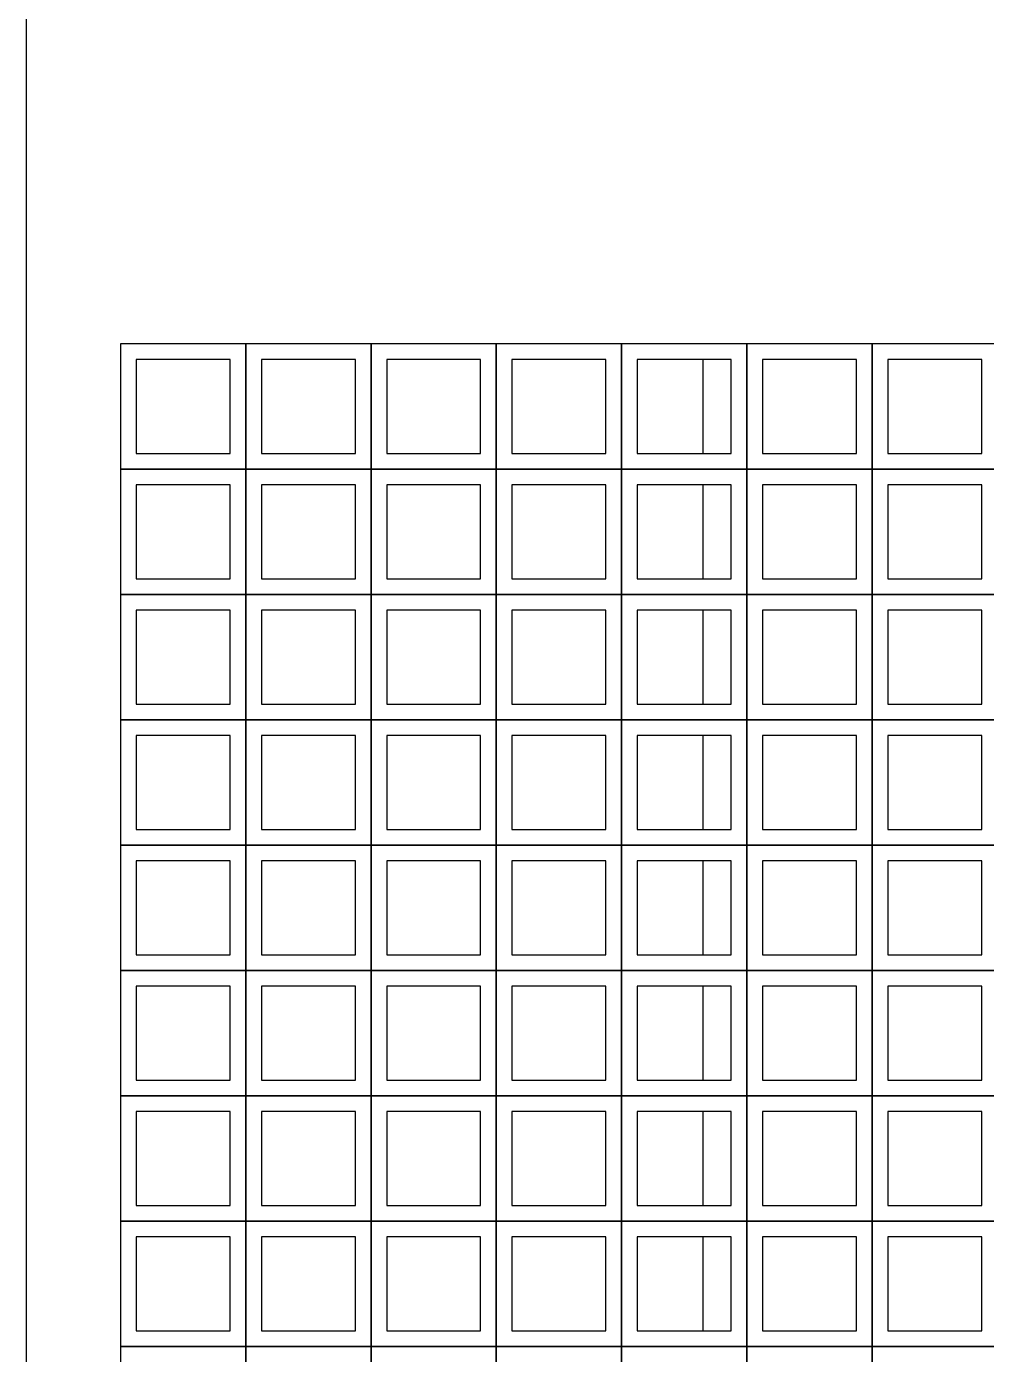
# Model space of a CAD drawing. Header units: millimetres. Extents: x -4228 to 27092, y -6721 to 984.
# Drawn here: x 5497.4 to 5650.7, y -6510.7 to -6298.8 of the extents above; entities that cross this region are included whole.
import ezdxf

# ---------------------------------------------------------------- set-up
doc = ezdxf.new("R2010")
doc.units = ezdxf.units.MM
doc.header["$LTSCALE"] = 50
doc.layers.add('cobogo', color=7, linetype='Continuous')
doc.layers.add('PAREDES3', color=2, linetype='Continuous')

msp = doc.modelspace()

# ---------------------------------------------------------------- linework, layer by layer
at = {"layer": 'cobogo', "color": 3, "linetype": 'Continuous', "lineweight": 30}
for points in [[(5512.44, -6369.46), (5532.44, -6369.46), (5532.44, -6349.46), (5512.44, -6349.46)], [(5512.44, -6369.46), (5532.44, -6369.46), (5532.44, -6349.46), (5512.44, -6349.46)], [(5512.44, -6369.46), (5532.44, -6369.46), (5532.44, -6349.46), (5512.44, -6349.46)], [(5512.44, -6369.46), (5532.44, -6369.46), (5532.44, -6349.46), (5512.44, -6349.46)], [(5532.44, -6369.46), (5552.44, -6369.46), (5552.44, -6349.46), (5532.44, -6349.46)], [(5532.44, -6369.46), (5552.44, -6369.46), (5552.44, -6349.46), (5532.44, -6349.46)], [(5532.44, -6369.46), (5552.44, -6369.46), (5552.44, -6349.46), (5532.44, -6349.46)], [(5532.44, -6369.46), (5552.44, -6369.46), (5552.44, -6349.46), (5532.44, -6349.46)], [(5552.44, -6369.46), (5572.44, -6369.46), (5572.44, -6349.46), (5552.44, -6349.46)], [(5552.44, -6369.46), (5572.44, -6369.46), (5572.44, -6349.46), (5552.44, -6349.46)], [(5552.44, -6369.46), (5572.44, -6369.46), (5572.44, -6349.46), (5552.44, -6349.46)], [(5552.44, -6369.46), (5572.44, -6369.46), (5572.44, -6349.46), (5552.44, -6349.46)], [(5572.44, -6369.46), (5592.44, -6369.46), (5592.44, -6349.46), (5572.44, -6349.46)], [(5572.44, -6369.46), (5592.44, -6369.46), (5592.44, -6349.46), (5572.44, -6349.46)], [(5572.44, -6369.46), (5592.44, -6369.46), (5592.44, -6349.46), (5572.44, -6349.46)], [(5572.44, -6369.46), (5592.44, -6369.46), (5592.44, -6349.46), (5572.44, -6349.46)], [(5592.44, -6369.46), (5612.44, -6369.46), (5612.44, -6349.46), (5592.44, -6349.46)], [(5592.44, -6369.46), (5612.44, -6369.46), (5612.44, -6349.46), (5592.44, -6349.46)], [(5592.44, -6369.46), (5612.44, -6369.46), (5612.44, -6349.46), (5592.44, -6349.46)], [(5592.44, -6369.46), (5612.44, -6369.46), (5612.44, -6349.46), (5592.44, -6349.46)], [(5612.44, -6369.46), (5632.44, -6369.46), (5632.44, -6349.46), (5612.44, -6349.46)], [(5612.44, -6369.46), (5632.44, -6369.46), (5632.44, -6349.46), (5612.44, -6349.46)], [(5612.44, -6369.46), (5632.44, -6369.46), (5632.44, -6349.46), (5612.44, -6349.46)], [(5612.44, -6369.46), (5632.44, -6369.46), (5632.44, -6349.46), (5612.44, -6349.46)], [(5632.44, -6369.46), (5652.44, -6369.46), (5652.44, -6349.46), (5632.44, -6349.46)], [(5632.44, -6369.46), (5652.44, -6369.46), (5652.44, -6349.46), (5632.44, -6349.46)], [(5632.44, -6369.46), (5652.44, -6369.46), (5652.44, -6349.46), (5632.44, -6349.46)], [(5632.44, -6369.46), (5652.44, -6369.46), (5652.44, -6349.46), (5632.44, -6349.46)], [(5514.94, -6366.96), (5529.94, -6366.96), (5529.94, -6351.96), (5514.94, -6351.96)], [(5514.94, -6366.96), (5529.94, -6366.96), (5529.94, -6351.96), (5514.94, -6351.96)], [(5514.94, -6366.96), (5529.94, -6366.96), (5529.94, -6351.96), (5514.94, -6351.96)], [(5514.94, -6366.96), (5529.94, -6366.96), (5529.94, -6351.96), (5514.94, -6351.96)], [(5534.94, -6366.96), (5549.94, -6366.96), (5549.94, -6351.96), (5534.94, -6351.96)], [(5534.94, -6366.96), (5549.94, -6366.96), (5549.94, -6351.96), (5534.94, -6351.96)], [(5534.94, -6366.96), (5549.94, -6366.96), (5549.94, -6351.96), (5534.94, -6351.96)], [(5534.94, -6366.96), (5549.94, -6366.96), (5549.94, -6351.96), (5534.94, -6351.96)], [(5554.94, -6366.96), (5569.94, -6366.96), (5569.94, -6351.96), (5554.94, -6351.96)], [(5554.94, -6366.96), (5569.94, -6366.96), (5569.94, -6351.96), (5554.94, -6351.96)], [(5554.94, -6366.96), (5569.94, -6366.96), (5569.94, -6351.96), (5554.94, -6351.96)], [(5554.94, -6366.96), (5569.94, -6366.96), (5569.94, -6351.96), (5554.94, -6351.96)], [(5574.94, -6366.96), (5589.94, -6366.96), (5589.94, -6351.96), (5574.94, -6351.96)], [(5574.94, -6366.96), (5589.94, -6366.96), (5589.94, -6351.96), (5574.94, -6351.96)], [(5574.94, -6366.96), (5589.94, -6366.96), (5589.94, -6351.96), (5574.94, -6351.96)], [(5574.94, -6366.96), (5589.94, -6366.96), (5589.94, -6351.96), (5574.94, -6351.96)], [(5594.94, -6366.96), (5609.94, -6366.96), (5609.94, -6351.96), (5594.94, -6351.96)], [(5594.94, -6366.96), (5609.94, -6366.96), (5609.94, -6351.96), (5594.94, -6351.96)], [(5594.94, -6366.96), (5609.94, -6366.96), (5609.94, -6351.96), (5594.94, -6351.96)], [(5594.94, -6366.96), (5609.94, -6366.96), (5609.94, -6351.96), (5594.94, -6351.96)], [(5614.94, -6366.96), (5629.94, -6366.96), (5629.94, -6351.96), (5614.94, -6351.96)], [(5614.94, -6366.96), (5629.94, -6366.96), (5629.94, -6351.96), (5614.94, -6351.96)], [(5614.94, -6366.96), (5629.94, -6366.96), (5629.94, -6351.96), (5614.94, -6351.96)], [(5614.94, -6366.96), (5629.94, -6366.96), (5629.94, -6351.96), (5614.94, -6351.96)], [(5634.94, -6366.96), (5649.94, -6366.96), (5649.94, -6351.96), (5634.94, -6351.96)], [(5634.94, -6366.96), (5649.94, -6366.96), (5649.94, -6351.96), (5634.94, -6351.96)], [(5634.94, -6366.96), (5649.94, -6366.96), (5649.94, -6351.96), (5634.94, -6351.96)], [(5634.94, -6366.96), (5649.94, -6366.96), (5649.94, -6351.96), (5634.94, -6351.96)], [(5512.44, -6389.46), (5532.44, -6389.46), (5532.44, -6369.46), (5512.44, -6369.46)], [(5512.44, -6389.46), (5532.44, -6389.46), (5532.44, -6369.46), (5512.44, -6369.46)], [(5512.44, -6389.46), (5532.44, -6389.46), (5532.44, -6369.46), (5512.44, -6369.46)], [(5512.44, -6389.46), (5532.44, -6389.46), (5532.44, -6369.46), (5512.44, -6369.46)], [(5532.44, -6389.46), (5552.44, -6389.46), (5552.44, -6369.46), (5532.44, -6369.46)], [(5532.44, -6389.46), (5552.44, -6389.46), (5552.44, -6369.46), (5532.44, -6369.46)], [(5532.44, -6389.46), (5552.44, -6389.46), (5552.44, -6369.46), (5532.44, -6369.46)], [(5532.44, -6389.46), (5552.44, -6389.46), (5552.44, -6369.46), (5532.44, -6369.46)], [(5552.44, -6389.46), (5572.44, -6389.46), (5572.44, -6369.46), (5552.44, -6369.46)], [(5552.44, -6389.46), (5572.44, -6389.46), (5572.44, -6369.46), (5552.44, -6369.46)], [(5552.44, -6389.46), (5572.44, -6389.46), (5572.44, -6369.46), (5552.44, -6369.46)], [(5552.44, -6389.46), (5572.44, -6389.46), (5572.44, -6369.46), (5552.44, -6369.46)], [(5572.44, -6389.46), (5592.44, -6389.46), (5592.44, -6369.46), (5572.44, -6369.46)], [(5572.44, -6389.46), (5592.44, -6389.46), (5592.44, -6369.46), (5572.44, -6369.46)], [(5572.44, -6389.46), (5592.44, -6389.46), (5592.44, -6369.46), (5572.44, -6369.46)], [(5572.44, -6389.46), (5592.44, -6389.46), (5592.44, -6369.46), (5572.44, -6369.46)], [(5592.44, -6389.46), (5612.44, -6389.46), (5612.44, -6369.46), (5592.44, -6369.46)], [(5592.44, -6389.46), (5612.44, -6389.46), (5612.44, -6369.46), (5592.44, -6369.46)], [(5592.44, -6389.46), (5612.44, -6389.46), (5612.44, -6369.46), (5592.44, -6369.46)], [(5592.44, -6389.46), (5612.44, -6389.46), (5612.44, -6369.46), (5592.44, -6369.46)], [(5612.44, -6389.46), (5632.44, -6389.46), (5632.44, -6369.46), (5612.44, -6369.46)], [(5612.44, -6389.46), (5632.44, -6389.46), (5632.44, -6369.46), (5612.44, -6369.46)], [(5612.44, -6389.46), (5632.44, -6389.46), (5632.44, -6369.46), (5612.44, -6369.46)], [(5612.44, -6389.46), (5632.44, -6389.46), (5632.44, -6369.46), (5612.44, -6369.46)], [(5632.44, -6389.46), (5652.44, -6389.46), (5652.44, -6369.46), (5632.44, -6369.46)], [(5632.44, -6389.46), (5652.44, -6389.46), (5652.44, -6369.46), (5632.44, -6369.46)], [(5632.44, -6389.46), (5652.44, -6389.46), (5652.44, -6369.46), (5632.44, -6369.46)], [(5632.44, -6389.46), (5652.44, -6389.46), (5652.44, -6369.46), (5632.44, -6369.46)], [(5514.94, -6386.96), (5529.94, -6386.96), (5529.94, -6371.96), (5514.94, -6371.96)], [(5514.94, -6386.96), (5529.94, -6386.96), (5529.94, -6371.96), (5514.94, -6371.96)], [(5514.94, -6386.96), (5529.94, -6386.96), (5529.94, -6371.96), (5514.94, -6371.96)], [(5514.94, -6386.96), (5529.94, -6386.96), (5529.94, -6371.96), (5514.94, -6371.96)], [(5534.94, -6386.96), (5549.94, -6386.96), (5549.94, -6371.96), (5534.94, -6371.96)], [(5534.94, -6386.96), (5549.94, -6386.96), (5549.94, -6371.96), (5534.94, -6371.96)], [(5534.94, -6386.96), (5549.94, -6386.96), (5549.94, -6371.96), (5534.94, -6371.96)], [(5534.94, -6386.96), (5549.94, -6386.96), (5549.94, -6371.96), (5534.94, -6371.96)], [(5554.94, -6386.96), (5569.94, -6386.96), (5569.94, -6371.96), (5554.94, -6371.96)], [(5554.94, -6386.96), (5569.94, -6386.96), (5569.94, -6371.96), (5554.94, -6371.96)], [(5554.94, -6386.96), (5569.94, -6386.96), (5569.94, -6371.96), (5554.94, -6371.96)], [(5554.94, -6386.96), (5569.94, -6386.96), (5569.94, -6371.96), (5554.94, -6371.96)], [(5574.94, -6386.96), (5589.94, -6386.96), (5589.94, -6371.96), (5574.94, -6371.96)], [(5574.94, -6386.96), (5589.94, -6386.96), (5589.94, -6371.96), (5574.94, -6371.96)], [(5574.94, -6386.96), (5589.94, -6386.96), (5589.94, -6371.96), (5574.94, -6371.96)], [(5574.94, -6386.96), (5589.94, -6386.96), (5589.94, -6371.96), (5574.94, -6371.96)], [(5594.94, -6386.96), (5609.94, -6386.96), (5609.94, -6371.96), (5594.94, -6371.96)], [(5594.94, -6386.96), (5609.94, -6386.96), (5609.94, -6371.96), (5594.94, -6371.96)], [(5594.94, -6386.96), (5609.94, -6386.96), (5609.94, -6371.96), (5594.94, -6371.96)], [(5594.94, -6386.96), (5609.94, -6386.96), (5609.94, -6371.96), (5594.94, -6371.96)], [(5614.94, -6386.96), (5629.94, -6386.96), (5629.94, -6371.96), (5614.94, -6371.96)], [(5614.94, -6386.96), (5629.94, -6386.96), (5629.94, -6371.96), (5614.94, -6371.96)], [(5614.94, -6386.96), (5629.94, -6386.96), (5629.94, -6371.96), (5614.94, -6371.96)], [(5614.94, -6386.96), (5629.94, -6386.96), (5629.94, -6371.96), (5614.94, -6371.96)], [(5634.94, -6386.96), (5649.94, -6386.96), (5649.94, -6371.96), (5634.94, -6371.96)], [(5634.94, -6386.96), (5649.94, -6386.96), (5649.94, -6371.96), (5634.94, -6371.96)], [(5634.94, -6386.96), (5649.94, -6386.96), (5649.94, -6371.96), (5634.94, -6371.96)], [(5634.94, -6386.96), (5649.94, -6386.96), (5649.94, -6371.96), (5634.94, -6371.96)], [(5512.44, -6409.46), (5532.44, -6409.46), (5532.44, -6389.46), (5512.44, -6389.46)], [(5512.44, -6409.46), (5532.44, -6409.46), (5532.44, -6389.46), (5512.44, -6389.46)], [(5512.44, -6409.46), (5532.44, -6409.46), (5532.44, -6389.46), (5512.44, -6389.46)], [(5512.44, -6409.46), (5532.44, -6409.46), (5532.44, -6389.46), (5512.44, -6389.46)], [(5532.44, -6409.46), (5552.44, -6409.46), (5552.44, -6389.46), (5532.44, -6389.46)], [(5532.44, -6409.46), (5552.44, -6409.46), (5552.44, -6389.46), (5532.44, -6389.46)], [(5532.44, -6409.46), (5552.44, -6409.46), (5552.44, -6389.46), (5532.44, -6389.46)], [(5532.44, -6409.46), (5552.44, -6409.46), (5552.44, -6389.46), (5532.44, -6389.46)], [(5552.44, -6409.46), (5572.44, -6409.46), (5572.44, -6389.46), (5552.44, -6389.46)], [(5552.44, -6409.46), (5572.44, -6409.46), (5572.44, -6389.46), (5552.44, -6389.46)], [(5552.44, -6409.46), (5572.44, -6409.46), (5572.44, -6389.46), (5552.44, -6389.46)], [(5552.44, -6409.46), (5572.44, -6409.46), (5572.44, -6389.46), (5552.44, -6389.46)], [(5572.44, -6409.46), (5592.44, -6409.46), (5592.44, -6389.46), (5572.44, -6389.46)], [(5572.44, -6409.46), (5592.44, -6409.46), (5592.44, -6389.46), (5572.44, -6389.46)], [(5572.44, -6409.46), (5592.44, -6409.46), (5592.44, -6389.46), (5572.44, -6389.46)], [(5572.44, -6409.46), (5592.44, -6409.46), (5592.44, -6389.46), (5572.44, -6389.46)], [(5592.44, -6409.46), (5612.44, -6409.46), (5612.44, -6389.46), (5592.44, -6389.46)], [(5592.44, -6409.46), (5612.44, -6409.46), (5612.44, -6389.46), (5592.44, -6389.46)], [(5592.44, -6409.46), (5612.44, -6409.46), (5612.44, -6389.46), (5592.44, -6389.46)], [(5592.44, -6409.46), (5612.44, -6409.46), (5612.44, -6389.46), (5592.44, -6389.46)], [(5612.44, -6409.46), (5632.44, -6409.46), (5632.44, -6389.46), (5612.44, -6389.46)], [(5612.44, -6409.46), (5632.44, -6409.46), (5632.44, -6389.46), (5612.44, -6389.46)], [(5612.44, -6409.46), (5632.44, -6409.46), (5632.44, -6389.46), (5612.44, -6389.46)], [(5612.44, -6409.46), (5632.44, -6409.46), (5632.44, -6389.46), (5612.44, -6389.46)], [(5632.44, -6409.46), (5652.44, -6409.46), (5652.44, -6389.46), (5632.44, -6389.46)], [(5632.44, -6409.46), (5652.44, -6409.46), (5652.44, -6389.46), (5632.44, -6389.46)], [(5632.44, -6409.46), (5652.44, -6409.46), (5652.44, -6389.46), (5632.44, -6389.46)], [(5632.44, -6409.46), (5652.44, -6409.46), (5652.44, -6389.46), (5632.44, -6389.46)], [(5514.94, -6406.96), (5529.94, -6406.96), (5529.94, -6391.96), (5514.94, -6391.96)], [(5514.94, -6406.96), (5529.94, -6406.96), (5529.94, -6391.96), (5514.94, -6391.96)], [(5514.94, -6406.96), (5529.94, -6406.96), (5529.94, -6391.96), (5514.94, -6391.96)], [(5514.94, -6406.96), (5529.94, -6406.96), (5529.94, -6391.96), (5514.94, -6391.96)], [(5534.94, -6406.96), (5549.94, -6406.96), (5549.94, -6391.96), (5534.94, -6391.96)], [(5534.94, -6406.96), (5549.94, -6406.96), (5549.94, -6391.96), (5534.94, -6391.96)], [(5534.94, -6406.96), (5549.94, -6406.96), (5549.94, -6391.96), (5534.94, -6391.96)], [(5534.94, -6406.96), (5549.94, -6406.96), (5549.94, -6391.96), (5534.94, -6391.96)], [(5554.94, -6406.96), (5569.94, -6406.96), (5569.94, -6391.96), (5554.94, -6391.96)], [(5554.94, -6406.96), (5569.94, -6406.96), (5569.94, -6391.96), (5554.94, -6391.96)], [(5554.94, -6406.96), (5569.94, -6406.96), (5569.94, -6391.96), (5554.94, -6391.96)], [(5554.94, -6406.96), (5569.94, -6406.96), (5569.94, -6391.96), (5554.94, -6391.96)], [(5574.94, -6406.96), (5589.94, -6406.96), (5589.94, -6391.96), (5574.94, -6391.96)], [(5574.94, -6406.96), (5589.94, -6406.96), (5589.94, -6391.96), (5574.94, -6391.96)], [(5574.94, -6406.96), (5589.94, -6406.96), (5589.94, -6391.96), (5574.94, -6391.96)], [(5574.94, -6406.96), (5589.94, -6406.96), (5589.94, -6391.96), (5574.94, -6391.96)], [(5594.94, -6406.96), (5609.94, -6406.96), (5609.94, -6391.96), (5594.94, -6391.96)], [(5594.94, -6406.96), (5609.94, -6406.96), (5609.94, -6391.96), (5594.94, -6391.96)], [(5594.94, -6406.96), (5609.94, -6406.96), (5609.94, -6391.96), (5594.94, -6391.96)], [(5594.94, -6406.96), (5609.94, -6406.96), (5609.94, -6391.96), (5594.94, -6391.96)], [(5614.94, -6406.96), (5629.94, -6406.96), (5629.94, -6391.96), (5614.94, -6391.96)], [(5614.94, -6406.96), (5629.94, -6406.96), (5629.94, -6391.96), (5614.94, -6391.96)], [(5614.94, -6406.96), (5629.94, -6406.96), (5629.94, -6391.96), (5614.94, -6391.96)], [(5614.94, -6406.96), (5629.94, -6406.96), (5629.94, -6391.96), (5614.94, -6391.96)], [(5634.94, -6406.96), (5649.94, -6406.96), (5649.94, -6391.96), (5634.94, -6391.96)], [(5634.94, -6406.96), (5649.94, -6406.96), (5649.94, -6391.96), (5634.94, -6391.96)], [(5634.94, -6406.96), (5649.94, -6406.96), (5649.94, -6391.96), (5634.94, -6391.96)], [(5634.94, -6406.96), (5649.94, -6406.96), (5649.94, -6391.96), (5634.94, -6391.96)], [(5512.44, -6429.46), (5532.44, -6429.46), (5532.44, -6409.46), (5512.44, -6409.46)], [(5512.44, -6429.46), (5532.44, -6429.46), (5532.44, -6409.46), (5512.44, -6409.46)], [(5512.44, -6429.46), (5532.44, -6429.46), (5532.44, -6409.46), (5512.44, -6409.46)], [(5512.44, -6429.46), (5532.44, -6429.46), (5532.44, -6409.46), (5512.44, -6409.46)], [(5532.44, -6429.46), (5552.44, -6429.46), (5552.44, -6409.46), (5532.44, -6409.46)], [(5532.44, -6429.46), (5552.44, -6429.46), (5552.44, -6409.46), (5532.44, -6409.46)], [(5532.44, -6429.46), (5552.44, -6429.46), (5552.44, -6409.46), (5532.44, -6409.46)], [(5532.44, -6429.46), (5552.44, -6429.46), (5552.44, -6409.46), (5532.44, -6409.46)], [(5552.44, -6429.46), (5572.44, -6429.46), (5572.44, -6409.46), (5552.44, -6409.46)], [(5552.44, -6429.46), (5572.44, -6429.46), (5572.44, -6409.46), (5552.44, -6409.46)], [(5552.44, -6429.46), (5572.44, -6429.46), (5572.44, -6409.46), (5552.44, -6409.46)], [(5552.44, -6429.46), (5572.44, -6429.46), (5572.44, -6409.46), (5552.44, -6409.46)], [(5572.44, -6429.46), (5592.44, -6429.46), (5592.44, -6409.46), (5572.44, -6409.46)], [(5572.44, -6429.46), (5592.44, -6429.46), (5592.44, -6409.46), (5572.44, -6409.46)], [(5572.44, -6429.46), (5592.44, -6429.46), (5592.44, -6409.46), (5572.44, -6409.46)], [(5572.44, -6429.46), (5592.44, -6429.46), (5592.44, -6409.46), (5572.44, -6409.46)], [(5592.44, -6429.46), (5612.44, -6429.46), (5612.44, -6409.46), (5592.44, -6409.46)], [(5592.44, -6429.46), (5612.44, -6429.46), (5612.44, -6409.46), (5592.44, -6409.46)], [(5592.44, -6429.46), (5612.44, -6429.46), (5612.44, -6409.46), (5592.44, -6409.46)], [(5592.44, -6429.46), (5612.44, -6429.46), (5612.44, -6409.46), (5592.44, -6409.46)], [(5612.44, -6429.46), (5632.44, -6429.46), (5632.44, -6409.46), (5612.44, -6409.46)], [(5612.44, -6429.46), (5632.44, -6429.46), (5632.44, -6409.46), (5612.44, -6409.46)], [(5612.44, -6429.46), (5632.44, -6429.46), (5632.44, -6409.46), (5612.44, -6409.46)], [(5612.44, -6429.46), (5632.44, -6429.46), (5632.44, -6409.46), (5612.44, -6409.46)], [(5632.44, -6429.46), (5652.44, -6429.46), (5652.44, -6409.46), (5632.44, -6409.46)], [(5632.44, -6429.46), (5652.44, -6429.46), (5652.44, -6409.46), (5632.44, -6409.46)], [(5632.44, -6429.46), (5652.44, -6429.46), (5652.44, -6409.46), (5632.44, -6409.46)], [(5632.44, -6429.46), (5652.44, -6429.46), (5652.44, -6409.46), (5632.44, -6409.46)], [(5514.94, -6426.96), (5529.94, -6426.96), (5529.94, -6411.96), (5514.94, -6411.96)], [(5514.94, -6426.96), (5529.94, -6426.96), (5529.94, -6411.96), (5514.94, -6411.96)], [(5514.94, -6426.96), (5529.94, -6426.96), (5529.94, -6411.96), (5514.94, -6411.96)], [(5514.94, -6426.96), (5529.94, -6426.96), (5529.94, -6411.96), (5514.94, -6411.96)], [(5534.94, -6426.96), (5549.94, -6426.96), (5549.94, -6411.96), (5534.94, -6411.96)], [(5534.94, -6426.96), (5549.94, -6426.96), (5549.94, -6411.96), (5534.94, -6411.96)], [(5534.94, -6426.96), (5549.94, -6426.96), (5549.94, -6411.96), (5534.94, -6411.96)], [(5534.94, -6426.96), (5549.94, -6426.96), (5549.94, -6411.96), (5534.94, -6411.96)], [(5554.94, -6426.96), (5569.94, -6426.96), (5569.94, -6411.96), (5554.94, -6411.96)], [(5554.94, -6426.96), (5569.94, -6426.96), (5569.94, -6411.96), (5554.94, -6411.96)], [(5554.94, -6426.96), (5569.94, -6426.96), (5569.94, -6411.96), (5554.94, -6411.96)], [(5554.94, -6426.96), (5569.94, -6426.96), (5569.94, -6411.96), (5554.94, -6411.96)], [(5574.94, -6426.96), (5589.94, -6426.96), (5589.94, -6411.96), (5574.94, -6411.96)], [(5574.94, -6426.96), (5589.94, -6426.96), (5589.94, -6411.96), (5574.94, -6411.96)], [(5574.94, -6426.96), (5589.94, -6426.96), (5589.94, -6411.96), (5574.94, -6411.96)], [(5574.94, -6426.96), (5589.94, -6426.96), (5589.94, -6411.96), (5574.94, -6411.96)], [(5594.94, -6426.96), (5609.94, -6426.96), (5609.94, -6411.96), (5594.94, -6411.96)], [(5594.94, -6426.96), (5609.94, -6426.96), (5609.94, -6411.96), (5594.94, -6411.96)], [(5594.94, -6426.96), (5609.94, -6426.96), (5609.94, -6411.96), (5594.94, -6411.96)], [(5594.94, -6426.96), (5609.94, -6426.96), (5609.94, -6411.96), (5594.94, -6411.96)], [(5614.94, -6426.96), (5629.94, -6426.96), (5629.94, -6411.96), (5614.94, -6411.96)], [(5614.94, -6426.96), (5629.94, -6426.96), (5629.94, -6411.96), (5614.94, -6411.96)], [(5614.94, -6426.96), (5629.94, -6426.96), (5629.94, -6411.96), (5614.94, -6411.96)], [(5614.94, -6426.96), (5629.94, -6426.96), (5629.94, -6411.96), (5614.94, -6411.96)], [(5634.94, -6426.96), (5649.94, -6426.96), (5649.94, -6411.96), (5634.94, -6411.96)], [(5634.94, -6426.96), (5649.94, -6426.96), (5649.94, -6411.96), (5634.94, -6411.96)], [(5634.94, -6426.96), (5649.94, -6426.96), (5649.94, -6411.96), (5634.94, -6411.96)], [(5634.94, -6426.96), (5649.94, -6426.96), (5649.94, -6411.96), (5634.94, -6411.96)], [(5512.44, -6449.46), (5532.44, -6449.46), (5532.44, -6429.46), (5512.44, -6429.46)], [(5512.44, -6449.46), (5532.44, -6449.46), (5532.44, -6429.46), (5512.44, -6429.46)], [(5512.44, -6449.46), (5532.44, -6449.46), (5532.44, -6429.46), (5512.44, -6429.46)], [(5512.44, -6449.46), (5532.44, -6449.46), (5532.44, -6429.46), (5512.44, -6429.46)], [(5532.44, -6449.46), (5552.44, -6449.46), (5552.44, -6429.46), (5532.44, -6429.46)], [(5532.44, -6449.46), (5552.44, -6449.46), (5552.44, -6429.46), (5532.44, -6429.46)], [(5532.44, -6449.46), (5552.44, -6449.46), (5552.44, -6429.46), (5532.44, -6429.46)], [(5532.44, -6449.46), (5552.44, -6449.46), (5552.44, -6429.46), (5532.44, -6429.46)], [(5552.44, -6449.46), (5572.44, -6449.46), (5572.44, -6429.46), (5552.44, -6429.46)], [(5552.44, -6449.46), (5572.44, -6449.46), (5572.44, -6429.46), (5552.44, -6429.46)], [(5552.44, -6449.46), (5572.44, -6449.46), (5572.44, -6429.46), (5552.44, -6429.46)], [(5552.44, -6449.46), (5572.44, -6449.46), (5572.44, -6429.46), (5552.44, -6429.46)], [(5572.44, -6449.46), (5592.44, -6449.46), (5592.44, -6429.46), (5572.44, -6429.46)], [(5572.44, -6449.46), (5592.44, -6449.46), (5592.44, -6429.46), (5572.44, -6429.46)], [(5572.44, -6449.46), (5592.44, -6449.46), (5592.44, -6429.46), (5572.44, -6429.46)], [(5572.44, -6449.46), (5592.44, -6449.46), (5592.44, -6429.46), (5572.44, -6429.46)], [(5592.44, -6449.46), (5612.44, -6449.46), (5612.44, -6429.46), (5592.44, -6429.46)], [(5592.44, -6449.46), (5612.44, -6449.46), (5612.44, -6429.46), (5592.44, -6429.46)], [(5592.44, -6449.46), (5612.44, -6449.46), (5612.44, -6429.46), (5592.44, -6429.46)], [(5592.44, -6449.46), (5612.44, -6449.46), (5612.44, -6429.46), (5592.44, -6429.46)], [(5612.44, -6449.46), (5632.44, -6449.46), (5632.44, -6429.46), (5612.44, -6429.46)], [(5612.44, -6449.46), (5632.44, -6449.46), (5632.44, -6429.46), (5612.44, -6429.46)], [(5612.44, -6449.46), (5632.44, -6449.46), (5632.44, -6429.46), (5612.44, -6429.46)], [(5612.44, -6449.46), (5632.44, -6449.46), (5632.44, -6429.46), (5612.44, -6429.46)], [(5632.44, -6449.46), (5652.44, -6449.46), (5652.44, -6429.46), (5632.44, -6429.46)], [(5632.44, -6449.46), (5652.44, -6449.46), (5652.44, -6429.46), (5632.44, -6429.46)], [(5632.44, -6449.46), (5652.44, -6449.46), (5652.44, -6429.46), (5632.44, -6429.46)], [(5632.44, -6449.46), (5652.44, -6449.46), (5652.44, -6429.46), (5632.44, -6429.46)], [(5514.94, -6446.96), (5529.94, -6446.96), (5529.94, -6431.96), (5514.94, -6431.96)], [(5514.94, -6446.96), (5529.94, -6446.96), (5529.94, -6431.96), (5514.94, -6431.96)], [(5514.94, -6446.96), (5529.94, -6446.96), (5529.94, -6431.96), (5514.94, -6431.96)], [(5514.94, -6446.96), (5529.94, -6446.96), (5529.94, -6431.96), (5514.94, -6431.96)], [(5534.94, -6446.96), (5549.94, -6446.96), (5549.94, -6431.96), (5534.94, -6431.96)], [(5534.94, -6446.96), (5549.94, -6446.96), (5549.94, -6431.96), (5534.94, -6431.96)], [(5534.94, -6446.96), (5549.94, -6446.96), (5549.94, -6431.96), (5534.94, -6431.96)], [(5534.94, -6446.96), (5549.94, -6446.96), (5549.94, -6431.96), (5534.94, -6431.96)], [(5554.94, -6446.96), (5569.94, -6446.96), (5569.94, -6431.96), (5554.94, -6431.96)], [(5554.94, -6446.96), (5569.94, -6446.96), (5569.94, -6431.96), (5554.94, -6431.96)], [(5554.94, -6446.96), (5569.94, -6446.96), (5569.94, -6431.96), (5554.94, -6431.96)], [(5554.94, -6446.96), (5569.94, -6446.96), (5569.94, -6431.96), (5554.94, -6431.96)], [(5574.94, -6446.96), (5589.94, -6446.96), (5589.94, -6431.96), (5574.94, -6431.96)], [(5574.94, -6446.96), (5589.94, -6446.96), (5589.94, -6431.96), (5574.94, -6431.96)], [(5574.94, -6446.96), (5589.94, -6446.96), (5589.94, -6431.96), (5574.94, -6431.96)], [(5574.94, -6446.96), (5589.94, -6446.96), (5589.94, -6431.96), (5574.94, -6431.96)], [(5594.94, -6446.96), (5609.94, -6446.96), (5609.94, -6431.96), (5594.94, -6431.96)], [(5594.94, -6446.96), (5609.94, -6446.96), (5609.94, -6431.96), (5594.94, -6431.96)], [(5594.94, -6446.96), (5609.94, -6446.96), (5609.94, -6431.96), (5594.94, -6431.96)], [(5594.94, -6446.96), (5609.94, -6446.96), (5609.94, -6431.96), (5594.94, -6431.96)], [(5614.94, -6446.96), (5629.94, -6446.96), (5629.94, -6431.96), (5614.94, -6431.96)], [(5614.94, -6446.96), (5629.94, -6446.96), (5629.94, -6431.96), (5614.94, -6431.96)], [(5614.94, -6446.96), (5629.94, -6446.96), (5629.94, -6431.96), (5614.94, -6431.96)], [(5614.94, -6446.96), (5629.94, -6446.96), (5629.94, -6431.96), (5614.94, -6431.96)], [(5634.94, -6446.96), (5649.94, -6446.96), (5649.94, -6431.96), (5634.94, -6431.96)], [(5634.94, -6446.96), (5649.94, -6446.96), (5649.94, -6431.96), (5634.94, -6431.96)], [(5634.94, -6446.96), (5649.94, -6446.96), (5649.94, -6431.96), (5634.94, -6431.96)], [(5634.94, -6446.96), (5649.94, -6446.96), (5649.94, -6431.96), (5634.94, -6431.96)], [(5512.44, -6469.46), (5532.44, -6469.46), (5532.44, -6449.46), (5512.44, -6449.46)], [(5512.44, -6469.46), (5532.44, -6469.46), (5532.44, -6449.46), (5512.44, -6449.46)], [(5512.44, -6469.46), (5532.44, -6469.46), (5532.44, -6449.46), (5512.44, -6449.46)], [(5512.44, -6469.46), (5532.44, -6469.46), (5532.44, -6449.46), (5512.44, -6449.46)], [(5532.44, -6469.46), (5552.44, -6469.46), (5552.44, -6449.46), (5532.44, -6449.46)], [(5532.44, -6469.46), (5552.44, -6469.46), (5552.44, -6449.46), (5532.44, -6449.46)], [(5532.44, -6469.46), (5552.44, -6469.46), (5552.44, -6449.46), (5532.44, -6449.46)], [(5532.44, -6469.46), (5552.44, -6469.46), (5552.44, -6449.46), (5532.44, -6449.46)], [(5552.44, -6469.46), (5572.44, -6469.46), (5572.44, -6449.46), (5552.44, -6449.46)], [(5552.44, -6469.46), (5572.44, -6469.46), (5572.44, -6449.46), (5552.44, -6449.46)], [(5552.44, -6469.46), (5572.44, -6469.46), (5572.44, -6449.46), (5552.44, -6449.46)], [(5552.44, -6469.46), (5572.44, -6469.46), (5572.44, -6449.46), (5552.44, -6449.46)], [(5572.44, -6469.46), (5592.44, -6469.46), (5592.44, -6449.46), (5572.44, -6449.46)], [(5572.44, -6469.46), (5592.44, -6469.46), (5592.44, -6449.46), (5572.44, -6449.46)], [(5572.44, -6469.46), (5592.44, -6469.46), (5592.44, -6449.46), (5572.44, -6449.46)], [(5572.44, -6469.46), (5592.44, -6469.46), (5592.44, -6449.46), (5572.44, -6449.46)], [(5592.44, -6469.46), (5612.44, -6469.46), (5612.44, -6449.46), (5592.44, -6449.46)], [(5592.44, -6469.46), (5612.44, -6469.46), (5612.44, -6449.46), (5592.44, -6449.46)], [(5592.44, -6469.46), (5612.44, -6469.46), (5612.44, -6449.46), (5592.44, -6449.46)], [(5592.44, -6469.46), (5612.44, -6469.46), (5612.44, -6449.46), (5592.44, -6449.46)], [(5612.44, -6469.46), (5632.44, -6469.46), (5632.44, -6449.46), (5612.44, -6449.46)], [(5612.44, -6469.46), (5632.44, -6469.46), (5632.44, -6449.46), (5612.44, -6449.46)], [(5612.44, -6469.46), (5632.44, -6469.46), (5632.44, -6449.46), (5612.44, -6449.46)], [(5612.44, -6469.46), (5632.44, -6469.46), (5632.44, -6449.46), (5612.44, -6449.46)], [(5632.44, -6469.46), (5652.44, -6469.46), (5652.44, -6449.46), (5632.44, -6449.46)], [(5632.44, -6469.46), (5652.44, -6469.46), (5652.44, -6449.46), (5632.44, -6449.46)], [(5632.44, -6469.46), (5652.44, -6469.46), (5652.44, -6449.46), (5632.44, -6449.46)], [(5632.44, -6469.46), (5652.44, -6469.46), (5652.44, -6449.46), (5632.44, -6449.46)], [(5514.94, -6466.96), (5529.94, -6466.96), (5529.94, -6451.96), (5514.94, -6451.96)], [(5514.94, -6466.96), (5529.94, -6466.96), (5529.94, -6451.96), (5514.94, -6451.96)], [(5514.94, -6466.96), (5529.94, -6466.96), (5529.94, -6451.96), (5514.94, -6451.96)], [(5514.94, -6466.96), (5529.94, -6466.96), (5529.94, -6451.96), (5514.94, -6451.96)], [(5534.94, -6466.96), (5549.94, -6466.96), (5549.94, -6451.96), (5534.94, -6451.96)], [(5534.94, -6466.96), (5549.94, -6466.96), (5549.94, -6451.96), (5534.94, -6451.96)], [(5534.94, -6466.96), (5549.94, -6466.96), (5549.94, -6451.96), (5534.94, -6451.96)], [(5534.94, -6466.96), (5549.94, -6466.96), (5549.94, -6451.96), (5534.94, -6451.96)], [(5554.94, -6466.96), (5569.94, -6466.96), (5569.94, -6451.96), (5554.94, -6451.96)], [(5554.94, -6466.96), (5569.94, -6466.96), (5569.94, -6451.96), (5554.94, -6451.96)], [(5554.94, -6466.96), (5569.94, -6466.96), (5569.94, -6451.96), (5554.94, -6451.96)], [(5554.94, -6466.96), (5569.94, -6466.96), (5569.94, -6451.96), (5554.94, -6451.96)], [(5574.94, -6466.96), (5589.94, -6466.96), (5589.94, -6451.96), (5574.94, -6451.96)], [(5574.94, -6466.96), (5589.94, -6466.96), (5589.94, -6451.96), (5574.94, -6451.96)], [(5574.94, -6466.96), (5589.94, -6466.96), (5589.94, -6451.96), (5574.94, -6451.96)], [(5574.94, -6466.96), (5589.94, -6466.96), (5589.94, -6451.96), (5574.94, -6451.96)], [(5594.94, -6466.96), (5609.94, -6466.96), (5609.94, -6451.96), (5594.94, -6451.96)], [(5594.94, -6466.96), (5609.94, -6466.96), (5609.94, -6451.96), (5594.94, -6451.96)], [(5594.94, -6466.96), (5609.94, -6466.96), (5609.94, -6451.96), (5594.94, -6451.96)], [(5594.94, -6466.96), (5609.94, -6466.96), (5609.94, -6451.96), (5594.94, -6451.96)], [(5614.94, -6466.96), (5629.94, -6466.96), (5629.94, -6451.96), (5614.94, -6451.96)], [(5614.94, -6466.96), (5629.94, -6466.96), (5629.94, -6451.96), (5614.94, -6451.96)], [(5614.94, -6466.96), (5629.94, -6466.96), (5629.94, -6451.96), (5614.94, -6451.96)], [(5614.94, -6466.96), (5629.94, -6466.96), (5629.94, -6451.96), (5614.94, -6451.96)], [(5634.94, -6466.96), (5649.94, -6466.96), (5649.94, -6451.96), (5634.94, -6451.96)], [(5634.94, -6466.96), (5649.94, -6466.96), (5649.94, -6451.96), (5634.94, -6451.96)], [(5634.94, -6466.96), (5649.94, -6466.96), (5649.94, -6451.96), (5634.94, -6451.96)], [(5634.94, -6466.96), (5649.94, -6466.96), (5649.94, -6451.96), (5634.94, -6451.96)], [(5512.44, -6489.46), (5532.44, -6489.46), (5532.44, -6469.46), (5512.44, -6469.46)], [(5512.44, -6489.46), (5532.44, -6489.46), (5532.44, -6469.46), (5512.44, -6469.46)], [(5512.44, -6489.46), (5532.44, -6489.46), (5532.44, -6469.46), (5512.44, -6469.46)], [(5512.44, -6489.46), (5532.44, -6489.46), (5532.44, -6469.46), (5512.44, -6469.46)], [(5532.44, -6489.46), (5552.44, -6489.46), (5552.44, -6469.46), (5532.44, -6469.46)], [(5532.44, -6489.46), (5552.44, -6489.46), (5552.44, -6469.46), (5532.44, -6469.46)], [(5532.44, -6489.46), (5552.44, -6489.46), (5552.44, -6469.46), (5532.44, -6469.46)], [(5532.44, -6489.46), (5552.44, -6489.46), (5552.44, -6469.46), (5532.44, -6469.46)], [(5552.44, -6489.46), (5572.44, -6489.46), (5572.44, -6469.46), (5552.44, -6469.46)], [(5552.44, -6489.46), (5572.44, -6489.46), (5572.44, -6469.46), (5552.44, -6469.46)], [(5552.44, -6489.46), (5572.44, -6489.46), (5572.44, -6469.46), (5552.44, -6469.46)], [(5552.44, -6489.46), (5572.44, -6489.46), (5572.44, -6469.46), (5552.44, -6469.46)], [(5572.44, -6489.46), (5592.44, -6489.46), (5592.44, -6469.46), (5572.44, -6469.46)], [(5572.44, -6489.46), (5592.44, -6489.46), (5592.44, -6469.46), (5572.44, -6469.46)], [(5572.44, -6489.46), (5592.44, -6489.46), (5592.44, -6469.46), (5572.44, -6469.46)], [(5572.44, -6489.46), (5592.44, -6489.46), (5592.44, -6469.46), (5572.44, -6469.46)], [(5592.44, -6489.46), (5612.44, -6489.46), (5612.44, -6469.46), (5592.44, -6469.46)], [(5592.44, -6489.46), (5612.44, -6489.46), (5612.44, -6469.46), (5592.44, -6469.46)], [(5592.44, -6489.46), (5612.44, -6489.46), (5612.44, -6469.46), (5592.44, -6469.46)], [(5592.44, -6489.46), (5612.44, -6489.46), (5612.44, -6469.46), (5592.44, -6469.46)], [(5612.44, -6489.46), (5632.44, -6489.46), (5632.44, -6469.46), (5612.44, -6469.46)], [(5612.44, -6489.46), (5632.44, -6489.46), (5632.44, -6469.46), (5612.44, -6469.46)], [(5612.44, -6489.46), (5632.44, -6489.46), (5632.44, -6469.46), (5612.44, -6469.46)], [(5612.44, -6489.46), (5632.44, -6489.46), (5632.44, -6469.46), (5612.44, -6469.46)], [(5632.44, -6489.46), (5652.44, -6489.46), (5652.44, -6469.46), (5632.44, -6469.46)], [(5632.44, -6489.46), (5652.44, -6489.46), (5652.44, -6469.46), (5632.44, -6469.46)], [(5632.44, -6489.46), (5652.44, -6489.46), (5652.44, -6469.46), (5632.44, -6469.46)], [(5632.44, -6489.46), (5652.44, -6489.46), (5652.44, -6469.46), (5632.44, -6469.46)], [(5514.94, -6486.96), (5529.94, -6486.96), (5529.94, -6471.96), (5514.94, -6471.96)], [(5514.94, -6486.96), (5529.94, -6486.96), (5529.94, -6471.96), (5514.94, -6471.96)], [(5514.94, -6486.96), (5529.94, -6486.96), (5529.94, -6471.96), (5514.94, -6471.96)], [(5514.94, -6486.96), (5529.94, -6486.96), (5529.94, -6471.96), (5514.94, -6471.96)], [(5534.94, -6486.96), (5549.94, -6486.96), (5549.94, -6471.96), (5534.94, -6471.96)], [(5534.94, -6486.96), (5549.94, -6486.96), (5549.94, -6471.96), (5534.94, -6471.96)], [(5534.94, -6486.96), (5549.94, -6486.96), (5549.94, -6471.96), (5534.94, -6471.96)], [(5534.94, -6486.96), (5549.94, -6486.96), (5549.94, -6471.96), (5534.94, -6471.96)], [(5554.94, -6486.96), (5569.94, -6486.96), (5569.94, -6471.96), (5554.94, -6471.96)], [(5554.94, -6486.96), (5569.94, -6486.96), (5569.94, -6471.96), (5554.94, -6471.96)], [(5554.94, -6486.96), (5569.94, -6486.96), (5569.94, -6471.96), (5554.94, -6471.96)], [(5554.94, -6486.96), (5569.94, -6486.96), (5569.94, -6471.96), (5554.94, -6471.96)], [(5574.94, -6486.96), (5589.94, -6486.96), (5589.94, -6471.96), (5574.94, -6471.96)], [(5574.94, -6486.96), (5589.94, -6486.96), (5589.94, -6471.96), (5574.94, -6471.96)], [(5574.94, -6486.96), (5589.94, -6486.96), (5589.94, -6471.96), (5574.94, -6471.96)], [(5574.94, -6486.96), (5589.94, -6486.96), (5589.94, -6471.96), (5574.94, -6471.96)], [(5594.94, -6486.96), (5609.94, -6486.96), (5609.94, -6471.96), (5594.94, -6471.96)], [(5594.94, -6486.96), (5609.94, -6486.96), (5609.94, -6471.96), (5594.94, -6471.96)], [(5594.94, -6486.96), (5609.94, -6486.96), (5609.94, -6471.96), (5594.94, -6471.96)], [(5594.94, -6486.96), (5609.94, -6486.96), (5609.94, -6471.96), (5594.94, -6471.96)], [(5614.94, -6486.96), (5629.94, -6486.96), (5629.94, -6471.96), (5614.94, -6471.96)], [(5614.94, -6486.96), (5629.94, -6486.96), (5629.94, -6471.96), (5614.94, -6471.96)], [(5614.94, -6486.96), (5629.94, -6486.96), (5629.94, -6471.96), (5614.94, -6471.96)], [(5614.94, -6486.96), (5629.94, -6486.96), (5629.94, -6471.96), (5614.94, -6471.96)], [(5634.94, -6486.96), (5649.94, -6486.96), (5649.94, -6471.96), (5634.94, -6471.96)], [(5634.94, -6486.96), (5649.94, -6486.96), (5649.94, -6471.96), (5634.94, -6471.96)], [(5634.94, -6486.96), (5649.94, -6486.96), (5649.94, -6471.96), (5634.94, -6471.96)], [(5634.94, -6486.96), (5649.94, -6486.96), (5649.94, -6471.96), (5634.94, -6471.96)], [(5512.44, -6509.46), (5532.44, -6509.46), (5532.44, -6489.46), (5512.44, -6489.46)], [(5512.44, -6509.46), (5532.44, -6509.46), (5532.44, -6489.46), (5512.44, -6489.46)], [(5512.44, -6509.46), (5532.44, -6509.46), (5532.44, -6489.46), (5512.44, -6489.46)], [(5512.44, -6509.46), (5532.44, -6509.46), (5532.44, -6489.46), (5512.44, -6489.46)], [(5532.44, -6509.46), (5552.44, -6509.46), (5552.44, -6489.46), (5532.44, -6489.46)], [(5532.44, -6509.46), (5552.44, -6509.46), (5552.44, -6489.46), (5532.44, -6489.46)], [(5532.44, -6509.46), (5552.44, -6509.46), (5552.44, -6489.46), (5532.44, -6489.46)], [(5532.44, -6509.46), (5552.44, -6509.46), (5552.44, -6489.46), (5532.44, -6489.46)], [(5552.44, -6509.46), (5572.44, -6509.46), (5572.44, -6489.46), (5552.44, -6489.46)], [(5552.44, -6509.46), (5572.44, -6509.46), (5572.44, -6489.46), (5552.44, -6489.46)], [(5552.44, -6509.46), (5572.44, -6509.46), (5572.44, -6489.46), (5552.44, -6489.46)], [(5552.44, -6509.46), (5572.44, -6509.46), (5572.44, -6489.46), (5552.44, -6489.46)], [(5572.44, -6509.46), (5592.44, -6509.46), (5592.44, -6489.46), (5572.44, -6489.46)], [(5572.44, -6509.46), (5592.44, -6509.46), (5592.44, -6489.46), (5572.44, -6489.46)], [(5572.44, -6509.46), (5592.44, -6509.46), (5592.44, -6489.46), (5572.44, -6489.46)], [(5572.44, -6509.46), (5592.44, -6509.46), (5592.44, -6489.46), (5572.44, -6489.46)], [(5592.44, -6509.46), (5612.44, -6509.46), (5612.44, -6489.46), (5592.44, -6489.46)], [(5592.44, -6509.46), (5612.44, -6509.46), (5612.44, -6489.46), (5592.44, -6489.46)], [(5592.44, -6509.46), (5612.44, -6509.46), (5612.44, -6489.46), (5592.44, -6489.46)], [(5592.44, -6509.46), (5612.44, -6509.46), (5612.44, -6489.46), (5592.44, -6489.46)], [(5612.44, -6509.46), (5632.44, -6509.46), (5632.44, -6489.46), (5612.44, -6489.46)], [(5612.44, -6509.46), (5632.44, -6509.46), (5632.44, -6489.46), (5612.44, -6489.46)], [(5612.44, -6509.46), (5632.44, -6509.46), (5632.44, -6489.46), (5612.44, -6489.46)], [(5612.44, -6509.46), (5632.44, -6509.46), (5632.44, -6489.46), (5612.44, -6489.46)], [(5632.44, -6509.46), (5652.44, -6509.46), (5652.44, -6489.46), (5632.44, -6489.46)], [(5632.44, -6509.46), (5652.44, -6509.46), (5652.44, -6489.46), (5632.44, -6489.46)], [(5632.44, -6509.46), (5652.44, -6509.46), (5652.44, -6489.46), (5632.44, -6489.46)], [(5632.44, -6509.46), (5652.44, -6509.46), (5652.44, -6489.46), (5632.44, -6489.46)], [(5514.94, -6506.96), (5529.94, -6506.96), (5529.94, -6491.96), (5514.94, -6491.96)], [(5514.94, -6506.96), (5529.94, -6506.96), (5529.94, -6491.96), (5514.94, -6491.96)], [(5514.94, -6506.96), (5529.94, -6506.96), (5529.94, -6491.96), (5514.94, -6491.96)], [(5514.94, -6506.96), (5529.94, -6506.96), (5529.94, -6491.96), (5514.94, -6491.96)], [(5534.94, -6506.96), (5549.94, -6506.96), (5549.94, -6491.96), (5534.94, -6491.96)], [(5534.94, -6506.96), (5549.94, -6506.96), (5549.94, -6491.96), (5534.94, -6491.96)], [(5534.94, -6506.96), (5549.94, -6506.96), (5549.94, -6491.96), (5534.94, -6491.96)], [(5534.94, -6506.96), (5549.94, -6506.96), (5549.94, -6491.96), (5534.94, -6491.96)], [(5554.94, -6506.96), (5569.94, -6506.96), (5569.94, -6491.96), (5554.94, -6491.96)], [(5554.94, -6506.96), (5569.94, -6506.96), (5569.94, -6491.96), (5554.94, -6491.96)], [(5554.94, -6506.96), (5569.94, -6506.96), (5569.94, -6491.96), (5554.94, -6491.96)], [(5554.94, -6506.96), (5569.94, -6506.96), (5569.94, -6491.96), (5554.94, -6491.96)], [(5574.94, -6506.96), (5589.94, -6506.96), (5589.94, -6491.96), (5574.94, -6491.96)], [(5574.94, -6506.96), (5589.94, -6506.96), (5589.94, -6491.96), (5574.94, -6491.96)], [(5574.94, -6506.96), (5589.94, -6506.96), (5589.94, -6491.96), (5574.94, -6491.96)], [(5574.94, -6506.96), (5589.94, -6506.96), (5589.94, -6491.96), (5574.94, -6491.96)], [(5594.94, -6506.96), (5609.94, -6506.96), (5609.94, -6491.96), (5594.94, -6491.96)], [(5594.94, -6506.96), (5609.94, -6506.96), (5609.94, -6491.96), (5594.94, -6491.96)], [(5594.94, -6506.96), (5609.94, -6506.96), (5609.94, -6491.96), (5594.94, -6491.96)], [(5594.94, -6506.96), (5609.94, -6506.96), (5609.94, -6491.96), (5594.94, -6491.96)], [(5614.94, -6506.96), (5629.94, -6506.96), (5629.94, -6491.96), (5614.94, -6491.96)], [(5614.94, -6506.96), (5629.94, -6506.96), (5629.94, -6491.96), (5614.94, -6491.96)], [(5614.94, -6506.96), (5629.94, -6506.96), (5629.94, -6491.96), (5614.94, -6491.96)], [(5614.94, -6506.96), (5629.94, -6506.96), (5629.94, -6491.96), (5614.94, -6491.96)], [(5634.94, -6506.96), (5649.94, -6506.96), (5649.94, -6491.96), (5634.94, -6491.96)], [(5634.94, -6506.96), (5649.94, -6506.96), (5649.94, -6491.96), (5634.94, -6491.96)], [(5634.94, -6506.96), (5649.94, -6506.96), (5649.94, -6491.96), (5634.94, -6491.96)], [(5634.94, -6506.96), (5649.94, -6506.96), (5649.94, -6491.96), (5634.94, -6491.96)], [(5512.44, -6529.46), (5532.44, -6529.46), (5532.44, -6509.46), (5512.44, -6509.46)], [(5512.44, -6529.46), (5532.44, -6529.46), (5532.44, -6509.46), (5512.44, -6509.46)], [(5512.44, -6529.46), (5532.44, -6529.46), (5532.44, -6509.46), (5512.44, -6509.46)], [(5512.44, -6529.46), (5532.44, -6529.46), (5532.44, -6509.46), (5512.44, -6509.46)], [(5532.44, -6529.46), (5552.44, -6529.46), (5552.44, -6509.46), (5532.44, -6509.46)], [(5532.44, -6529.46), (5552.44, -6529.46), (5552.44, -6509.46), (5532.44, -6509.46)], [(5532.44, -6529.46), (5552.44, -6529.46), (5552.44, -6509.46), (5532.44, -6509.46)], [(5532.44, -6529.46), (5552.44, -6529.46), (5552.44, -6509.46), (5532.44, -6509.46)], [(5552.44, -6529.46), (5572.44, -6529.46), (5572.44, -6509.46), (5552.44, -6509.46)], [(5552.44, -6529.46), (5572.44, -6529.46), (5572.44, -6509.46), (5552.44, -6509.46)], [(5552.44, -6529.46), (5572.44, -6529.46), (5572.44, -6509.46), (5552.44, -6509.46)], [(5552.44, -6529.46), (5572.44, -6529.46), (5572.44, -6509.46), (5552.44, -6509.46)], [(5572.44, -6529.46), (5592.44, -6529.46), (5592.44, -6509.46), (5572.44, -6509.46)], [(5572.44, -6529.46), (5592.44, -6529.46), (5592.44, -6509.46), (5572.44, -6509.46)], [(5572.44, -6529.46), (5592.44, -6529.46), (5592.44, -6509.46), (5572.44, -6509.46)], [(5572.44, -6529.46), (5592.44, -6529.46), (5592.44, -6509.46), (5572.44, -6509.46)], [(5592.44, -6529.46), (5612.44, -6529.46), (5612.44, -6509.46), (5592.44, -6509.46)], [(5592.44, -6529.46), (5612.44, -6529.46), (5612.44, -6509.46), (5592.44, -6509.46)], [(5592.44, -6529.46), (5612.44, -6529.46), (5612.44, -6509.46), (5592.44, -6509.46)], [(5592.44, -6529.46), (5612.44, -6529.46), (5612.44, -6509.46), (5592.44, -6509.46)], [(5612.44, -6529.46), (5632.44, -6529.46), (5632.44, -6509.46), (5612.44, -6509.46)], [(5612.44, -6529.46), (5632.44, -6529.46), (5632.44, -6509.46), (5612.44, -6509.46)], [(5612.44, -6529.46), (5632.44, -6529.46), (5632.44, -6509.46), (5612.44, -6509.46)], [(5612.44, -6529.46), (5632.44, -6529.46), (5632.44, -6509.46), (5612.44, -6509.46)], [(5632.44, -6529.46), (5652.44, -6529.46), (5652.44, -6509.46), (5632.44, -6509.46)], [(5632.44, -6529.46), (5652.44, -6529.46), (5652.44, -6509.46), (5632.44, -6509.46)], [(5632.44, -6529.46), (5652.44, -6529.46), (5652.44, -6509.46), (5632.44, -6509.46)], [(5632.44, -6529.46), (5652.44, -6529.46), (5652.44, -6509.46), (5632.44, -6509.46)]]:
    msp.add_lwpolyline(points, close=True, dxfattribs=at)
at = {"layer": 'PAREDES3', "color": 3, "linetype": 'Continuous', "lineweight": 30}
for p, q in [((5497.44, -6596.96), (5497.44, -6289.46)), ((5704.5, -6349.46), (5512.44, -6349.46)), ((5605.44, -6366.96), (5605.44, -6351.96)), ((5512.44, -6369.46), (5512.44, -6596.96)), ((5605.44, -6386.96), (5605.44, -6371.96)), ((5605.44, -6406.96), (5605.44, -6391.96)), ((5605.44, -6426.96), (5605.44, -6411.96)), ((5605.44, -6446.96), (5605.44, -6431.96)), ((5605.44, -6466.96), (5605.44, -6451.96)), ((5605.44, -6486.96), (5605.44, -6471.96)), ((5605.44, -6506.96), (5605.44, -6491.96))]:
    msp.add_line(p, q, dxfattribs=at)

doc.saveas('drawing.dxf')
